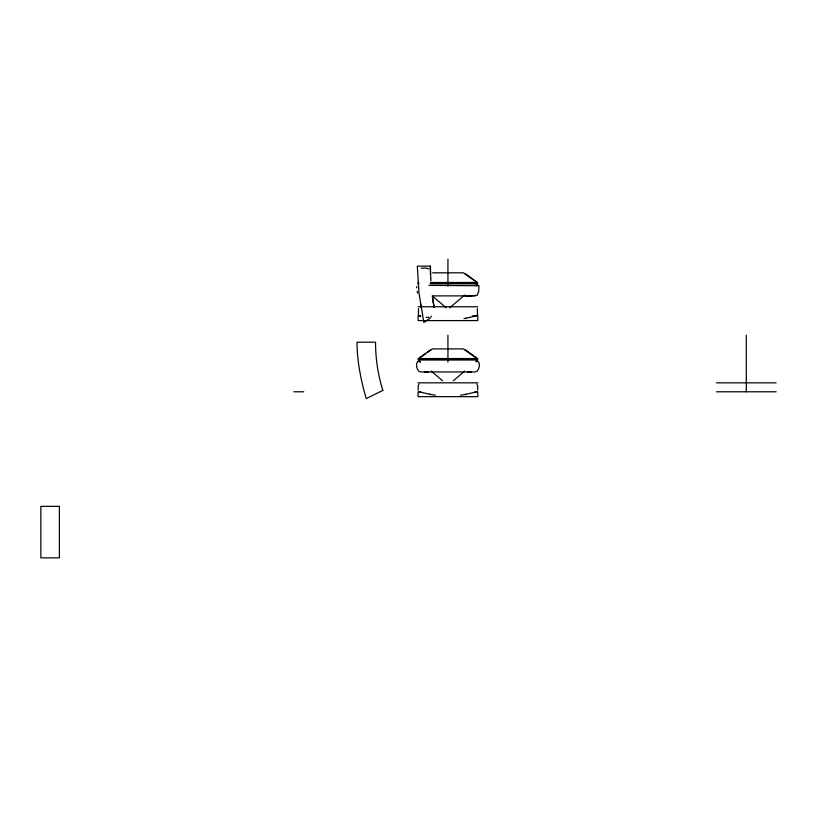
<?xml version="1.0" encoding="UTF-8"?>
<svg xmlns="http://www.w3.org/2000/svg" width="817" height="817" viewBox="0 0 817 817"><rect width="100%" height="100%" fill="white"/><g stroke="black" fill="none" stroke-linecap="round" stroke-linejoin="round"><path stroke-width="1.23" d="M477.639 390.148L477.72 385.91L476.944 384.153M477.475 314.719L477.353 308.622M418.141 283.816L418.682 283.315M419.989 361.502L418.253 359.511L477.639 359.511L475.902 361.502M431.366 282.713L477.639 282.58L464.955 273.481M418.539 308.622L418.416 314.719M418.947 384.153L418.171 385.91L418.243 390.148M449.738 307.764L464.607 295.06M475.902 285.429L477.639 283.438L431.366 283.315M453.312 380.773L464.607 371.132M425.688 353.72L418.835 358.561L477.077 358.561L463.331 348.89L432.561 348.89L427.648 352.341M430.702 317.742L423.839 322.511L418.947 292.67L417.324 266.138L430.426 266.138A160.683 113.604 -90 0 0 430.753 278.485M426.025 371.49L424.421 371.939M430.937 349.553L418.253 358.653L477.639 358.653L464.955 349.553M431.447 316.271L430.886 316.587M475.923 315.903L465.659 318.334M475.923 391.976L465.659 394.407M476.24 285.664L477.159 285.439M476.24 361.737L477.159 361.512M417.844 361.471C415.169 363.218 416.772 371.909 420.724 371.96L475.167 371.96C479.119 371.909 480.713 363.218 478.047 361.471M421.286 268.18L426.076 268.027L428.935 268.946M428.884 317.323L427.771 317.466M464.025 318.62L465.414 318.375M460.502 395.224L465.414 394.448M465.128 318.436L465.966 318.283M465.128 394.509L465.966 394.345M475.361 315.913L476.342 315.781M475.361 391.986L476.342 391.843M469.019 295.887L477.179 295.366L478.721 291.22L478.976 285.736L428.996 285.399M477.036 285.439L477.925 285.399M428.016 317.456L426.147 317.282M425.106 371.96L428.394 371.939M430.488 282.488L477.077 282.488L463.331 272.817L432.602 272.817M477.639 283.816L430.171 283.816M418.11 283.816L418.682 283.816M432.969 295.887L475.167 295.887M465.026 295.887L467.12 295.887M418.11 306.763L477.782 306.763M420.643 315.709L418.11 315.709L418.11 320.591L477.782 320.591L477.782 315.73L475.239 315.709M418.11 359.888L477.782 359.888M418.11 382.836L477.782 382.836M716.478 382.836L776.15 382.836M293.793 391.782L303.74 391.782M420.643 391.782L418.11 391.782L418.11 396.664L477.782 396.664L477.782 391.803L475.239 391.782M716.478 391.782L776.15 391.782M471.399 295.866L469.867 295.417M467.487 295.866L470.786 295.887M467.487 371.939L470.786 371.96M472.4 315.893L474.36 315.913M471.47 371.939L469.867 371.49M435.39 395.224L429.926 394.345M419.54 315.781L420.53 315.913M419.54 391.843L420.53 391.986M419.754 391.915L429.701 394.305M429.395 394.254L430.222 394.407M418.733 361.512L420.612 362.217M420.765 316.128L419.754 315.842M418.682 282.713L418.11 282.222M432.224 295.866L446.153 307.764M431.284 371.132L442.569 380.773M417.17 291.22L417.63 293.068M420.408 303.475L420.99 307.182M430.865 278.73L430.957 280.793M416.65 286.685L416.68 287.798M746.309 335.205L746.309 391.782M447.941 259.132L447.941 286.032M447.941 335.205L447.941 362.105M430.569 274.389A160.683 113.634 90 0 1 430.436 266.138M382.877 390.403L366.241 398.584C360.92 380.273 357.07 361.349 357.019 342.211L375.554 342.211A160.683 160.683 0 0 0 382.836 390.414M59.386 506.346L40.85 506.346L40.85 557.868L59.386 557.868L59.386 506.346M432.438 296.622A160.683 113.604 -90 0 0 434.184 307.498A160.683 113.634 90 0 1 432.438 296.622"/></g></svg>
